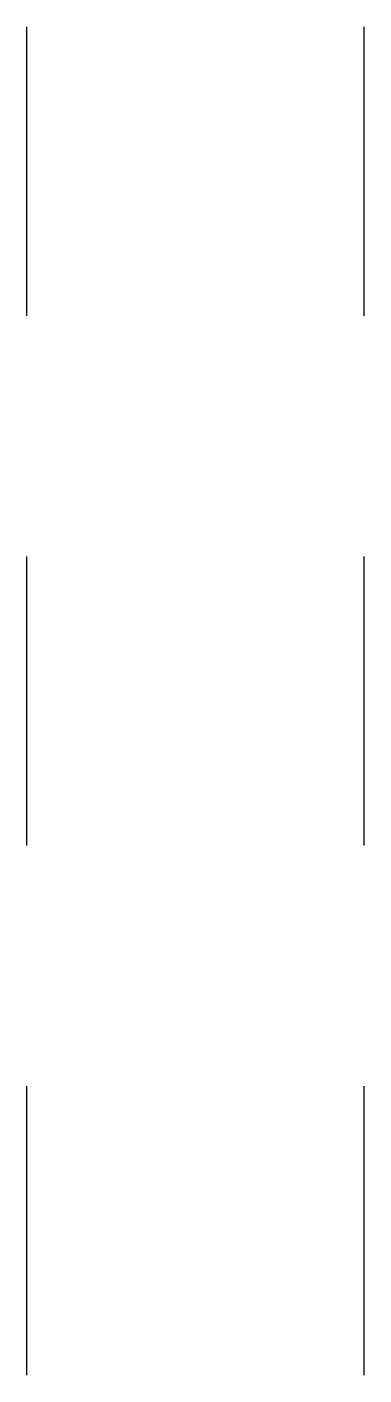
# Model space of a CAD drawing. Header units: millimetres. Extents: x 3 to 10, y 20 to 48.
import ezdxf

# ---------------------------------------------------------------- set-up
doc = ezdxf.new("R2010")
doc.units = ezdxf.units.MM

# ---------------------------------------------------------------- blocks, each defined once
blk = doc.blocks.new('B', base_point=(1, 2))
blk.add_line((1, 2), (4, 2))

msp = doc.modelspace()

# ---------------------------------------------------------------- block references
at = {"xscale": 2, "yscale": 2, "rotation": 90, "row_count": 2, "column_count": 3, "row_spacing": 7, "column_spacing": 11}
msp.add_blockref('B', (10, 20), dxfattribs=at)

doc.saveas('drawing.dxf')
